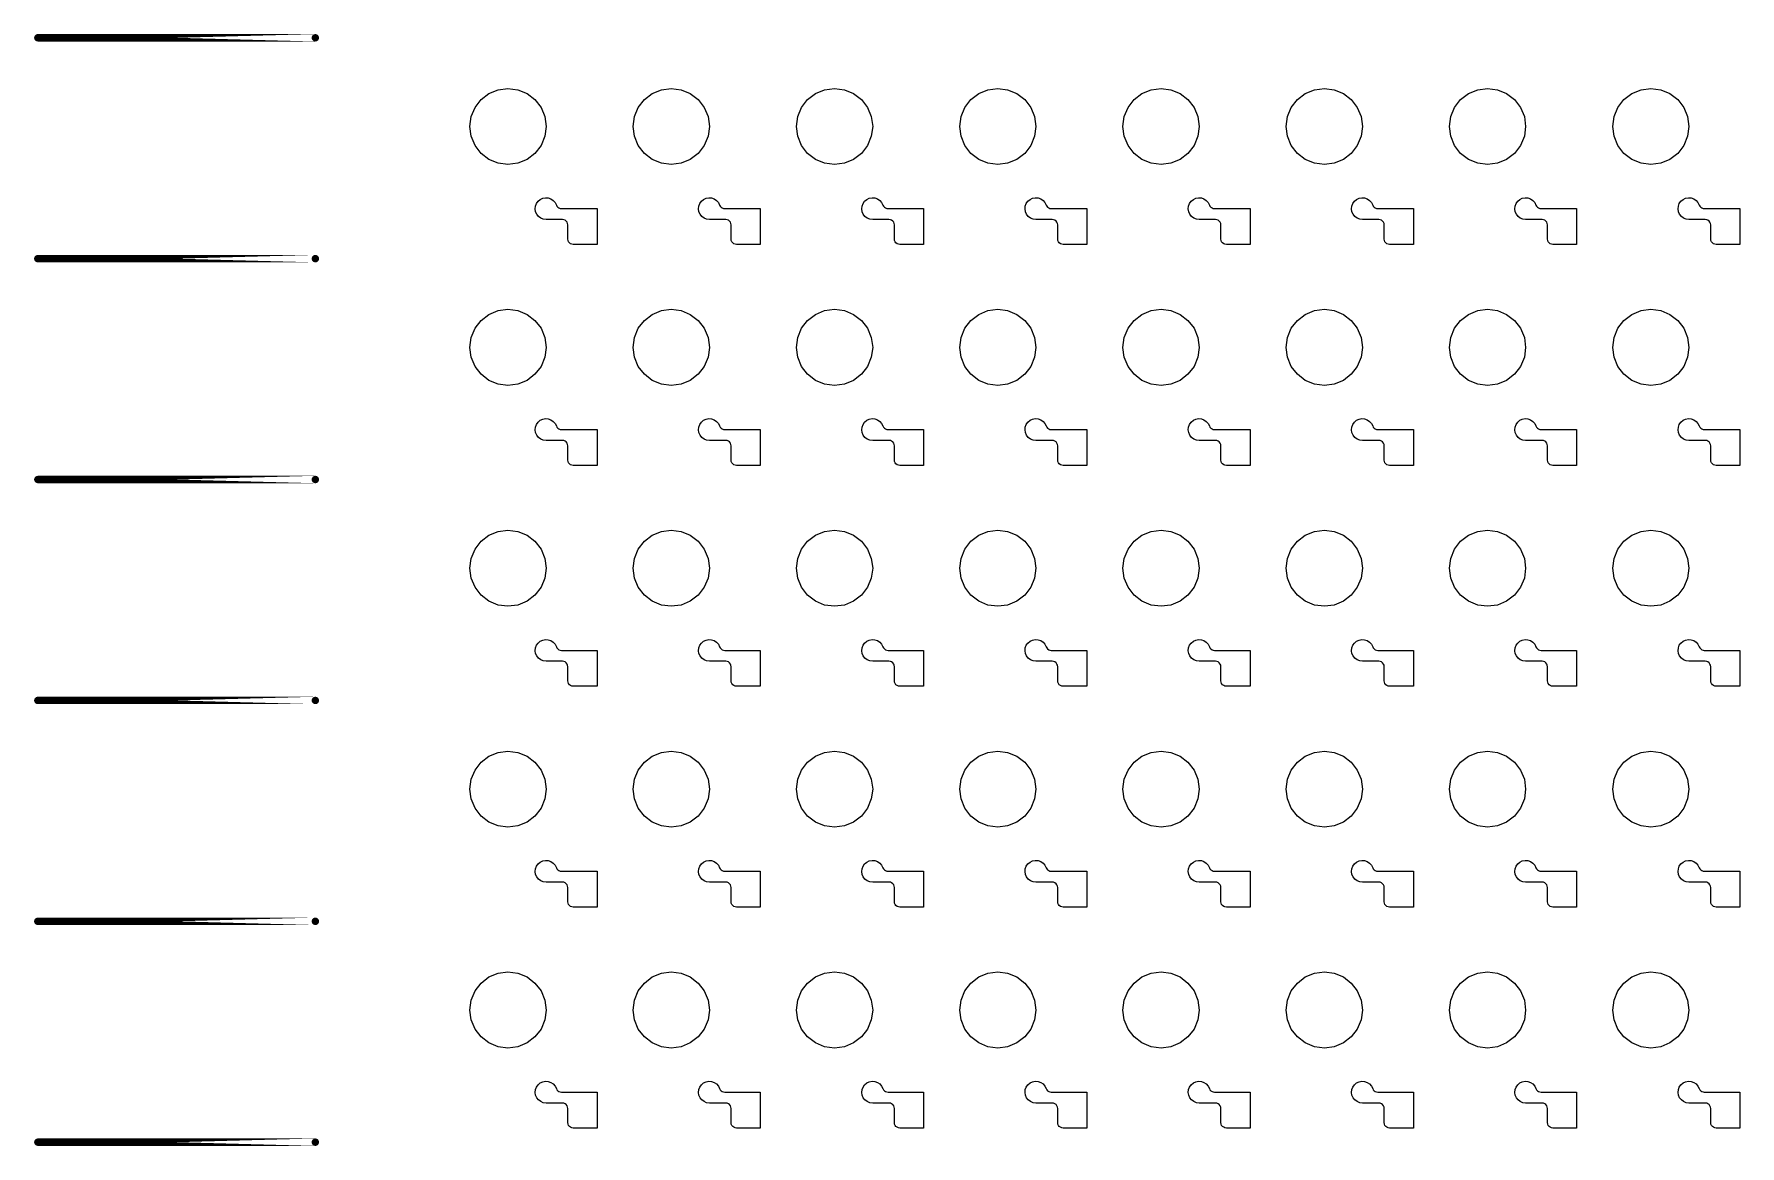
# Model space of a CAD drawing. Extents: x 11 to 212, y 11 to 212.
# Drawn here: x 46.96 to 65.4, y 99.22 to 111.24 of the extents above; entities that cross this region are included whole.
import ezdxf

# ---------------------------------------------------------------- set-up
doc = ezdxf.new("R2010")
doc.units = 0
doc.layers.get('0').update_dxf_attribs({"linetype": 'continuous'})
doc.layers.add('C3', color=7, linetype='continuous')

# ---------------------------------------------------------------- blocks, each defined once
blk = doc.blocks.new('cutlineendpoint')
at = {"const_width": 0.04}
blk.add_lwpolyline([(-0.02, 0, 1), (0.02, 0, 1)], format="xyb", close=True, dxfattribs=at)

msp = doc.modelspace()

# ---------------------------------------------------------------- linework, layer by layer
at = {"layer": 'C3', "const_width": 0.08}
for points in [[(50, 111.2), (47, 111.2)], [(50, 108.812), (47, 108.812)], [(50, 106.424), (47, 106.424)], [(50, 104.035), (47, 104.035)], [(50, 101.647), (47, 101.647)], [(50, 99.259), (47, 99.259)]]:
    msp.add_lwpolyline(points, close=True, dxfattribs=at)
at = {"layer": 'C3'}
for points in [[(52.494, 110.241), (52.48, 110.135), (52.439, 110.035), (52.374, 109.95), (52.288, 109.885), (52.189, 109.843), (52.082, 109.829), (51.976, 109.843), (51.876, 109.885), (51.791, 109.95), (51.726, 110.035), (51.685, 110.135), (51.671, 110.241), (51.685, 110.348), (51.726, 110.447), (51.791, 110.532), (51.876, 110.598), (51.976, 110.639), (52.082, 110.653), (52.189, 110.639), (52.288, 110.598), (52.374, 110.532), (52.439, 110.447), (52.48, 110.348)], [(54.259, 110.241), (54.245, 110.135), (54.204, 110.035), (54.138, 109.95), (54.053, 109.885), (53.954, 109.843), (53.847, 109.829), (53.74, 109.843), (53.641, 109.885), (53.556, 109.95), (53.49, 110.035), (53.449, 110.135), (53.435, 110.241), (53.449, 110.348), (53.49, 110.447), (53.556, 110.532), (53.641, 110.598), (53.74, 110.639), (53.847, 110.653), (53.954, 110.639), (54.053, 110.598), (54.138, 110.532), (54.204, 110.447), (54.245, 110.348)], [(56.024, 110.241), (56.009, 110.135), (55.968, 110.035), (55.903, 109.95), (55.818, 109.885), (55.718, 109.843), (55.612, 109.829), (55.505, 109.843), (55.406, 109.885), (55.321, 109.95), (55.255, 110.035), (55.214, 110.135), (55.2, 110.241), (55.214, 110.348), (55.255, 110.447), (55.321, 110.532), (55.406, 110.598), (55.505, 110.639), (55.612, 110.653), (55.718, 110.639), (55.818, 110.598), (55.903, 110.532), (55.968, 110.447), (56.009, 110.348)], [(57.788, 110.241), (57.774, 110.135), (57.733, 110.035), (57.668, 109.95), (57.582, 109.885), (57.483, 109.843), (57.376, 109.829), (57.27, 109.843), (57.171, 109.885), (57.085, 109.95), (57.02, 110.035), (56.979, 110.135), (56.965, 110.241), (56.979, 110.348), (57.02, 110.447), (57.085, 110.532), (57.171, 110.598), (57.27, 110.639), (57.376, 110.653), (57.483, 110.639), (57.582, 110.598), (57.668, 110.532), (57.733, 110.447), (57.774, 110.348)], [(59.553, 110.241), (59.539, 110.135), (59.498, 110.035), (59.432, 109.95), (59.347, 109.885), (59.248, 109.843), (59.141, 109.829), (59.035, 109.843), (58.935, 109.885), (58.85, 109.95), (58.785, 110.035), (58.743, 110.135), (58.729, 110.241), (58.743, 110.348), (58.785, 110.447), (58.85, 110.532), (58.935, 110.598), (59.035, 110.639), (59.141, 110.653), (59.248, 110.639), (59.347, 110.598), (59.432, 110.532), (59.498, 110.447), (59.539, 110.348)], [(61.318, 110.241), (61.304, 110.135), (61.262, 110.035), (61.197, 109.95), (61.112, 109.885), (61.012, 109.843), (60.906, 109.829), (60.799, 109.843), (60.7, 109.885), (60.615, 109.95), (60.549, 110.035), (60.508, 110.135), (60.494, 110.241), (60.508, 110.348), (60.549, 110.447), (60.615, 110.532), (60.7, 110.598), (60.799, 110.639), (60.906, 110.653), (61.012, 110.639), (61.112, 110.598), (61.197, 110.532), (61.262, 110.447), (61.304, 110.348)], [(63.082, 110.241), (63.068, 110.135), (63.027, 110.035), (62.962, 109.95), (62.876, 109.885), (62.777, 109.843), (62.671, 109.829), (62.564, 109.843), (62.465, 109.885), (62.379, 109.95), (62.314, 110.035), (62.273, 110.135), (62.259, 110.241), (62.273, 110.348), (62.314, 110.447), (62.379, 110.532), (62.465, 110.598), (62.564, 110.639), (62.671, 110.653), (62.777, 110.639), (62.876, 110.598), (62.962, 110.532), (63.027, 110.447), (63.068, 110.348)], [(64.847, 110.241), (64.833, 110.135), (64.792, 110.035), (64.726, 109.95), (64.641, 109.885), (64.542, 109.843), (64.435, 109.829), (64.329, 109.843), (64.229, 109.885), (64.144, 109.95), (64.079, 110.035), (64.038, 110.135), (64.024, 110.241), (64.038, 110.348), (64.079, 110.447), (64.144, 110.532), (64.229, 110.598), (64.329, 110.639), (64.435, 110.653), (64.542, 110.639), (64.641, 110.598), (64.726, 110.532), (64.792, 110.447), (64.833, 110.348)], [(52.788, 108.965), (52.773, 108.967), (52.759, 108.973), (52.747, 108.982), (52.737, 108.994), (52.731, 109.008), (52.729, 109.024), (52.729, 109.176), (52.727, 109.192), (52.722, 109.206), (52.712, 109.218), (52.7, 109.227), (52.686, 109.233), (52.671, 109.235), (52.494, 109.235), (52.464, 109.239), (52.436, 109.251), (52.412, 109.269), (52.393, 109.292), (52.381, 109.32), (52.377, 109.35), (52.38, 109.38), (52.39, 109.408), (52.408, 109.433), (52.431, 109.452), (52.458, 109.465), (52.488, 109.47), (52.518, 109.468), (52.546, 109.458), (52.571, 109.442), (52.591, 109.419), (52.605, 109.392), (52.611, 109.379), (52.621, 109.368), (52.633, 109.36), (52.646, 109.355), (52.66, 109.353), (53.045, 109.353), (53.045, 108.965)], [(54.553, 108.965), (54.538, 108.967), (54.524, 108.973), (54.511, 108.982), (54.502, 108.994), (54.496, 109.008), (54.494, 109.024), (54.494, 109.176), (54.492, 109.192), (54.486, 109.206), (54.477, 109.218), (54.465, 109.227), (54.451, 109.233), (54.435, 109.235), (54.259, 109.235), (54.229, 109.239), (54.201, 109.251), (54.177, 109.269), (54.158, 109.292), (54.146, 109.32), (54.141, 109.35), (54.144, 109.38), (54.155, 109.408), (54.172, 109.433), (54.195, 109.452), (54.223, 109.465), (54.252, 109.47), (54.282, 109.468), (54.311, 109.458), (54.336, 109.442), (54.356, 109.419), (54.37, 109.392), (54.376, 109.379), (54.386, 109.368), (54.397, 109.36), (54.411, 109.355), (54.425, 109.353), (54.809, 109.353), (54.809, 108.965)], [(56.318, 108.965), (56.302, 108.967), (56.288, 108.973), (56.276, 108.982), (56.267, 108.994), (56.261, 109.008), (56.259, 109.024), (56.259, 109.176), (56.257, 109.192), (56.251, 109.206), (56.242, 109.218), (56.229, 109.227), (56.215, 109.233), (56.2, 109.235), (56.024, 109.235), (55.994, 109.239), (55.966, 109.251), (55.941, 109.269), (55.923, 109.292), (55.911, 109.32), (55.906, 109.35), (55.909, 109.38), (55.92, 109.408), (55.937, 109.433), (55.96, 109.452), (55.987, 109.465), (56.017, 109.47), (56.047, 109.468), (56.076, 109.458), (56.101, 109.442), (56.121, 109.419), (56.134, 109.392), (56.141, 109.379), (56.15, 109.368), (56.162, 109.36), (56.176, 109.355), (56.19, 109.353), (56.574, 109.353), (56.574, 108.965)], [(58.082, 108.965), (58.067, 108.967), (58.053, 108.973), (58.041, 108.982), (58.031, 108.994), (58.026, 109.008), (58.024, 109.024), (58.024, 109.176), (58.022, 109.192), (58.016, 109.206), (58.006, 109.218), (57.994, 109.227), (57.98, 109.233), (57.965, 109.235), (57.788, 109.235), (57.758, 109.239), (57.73, 109.251), (57.706, 109.269), (57.687, 109.292), (57.675, 109.32), (57.671, 109.35), (57.674, 109.38), (57.684, 109.408), (57.702, 109.433), (57.725, 109.452), (57.752, 109.465), (57.782, 109.47), (57.812, 109.468), (57.84, 109.458), (57.866, 109.442), (57.886, 109.419), (57.899, 109.392), (57.906, 109.379), (57.915, 109.368), (57.927, 109.36), (57.94, 109.355), (57.955, 109.353), (58.339, 109.353), (58.339, 108.965)], [(59.847, 108.965), (59.832, 108.967), (59.818, 108.973), (59.805, 108.982), (59.796, 108.994), (59.79, 109.008), (59.788, 109.024), (59.788, 109.176), (59.786, 109.192), (59.78, 109.206), (59.771, 109.218), (59.759, 109.227), (59.745, 109.233), (59.729, 109.235), (59.553, 109.235), (59.523, 109.239), (59.495, 109.251), (59.471, 109.269), (59.452, 109.292), (59.44, 109.32), (59.435, 109.35), (59.438, 109.38), (59.449, 109.408), (59.466, 109.433), (59.49, 109.452), (59.517, 109.465), (59.546, 109.47), (59.577, 109.468), (59.605, 109.458), (59.63, 109.442), (59.65, 109.419), (59.664, 109.392), (59.67, 109.379), (59.68, 109.368), (59.692, 109.36), (59.705, 109.355), (59.719, 109.353), (60.104, 109.353), (60.104, 108.965)], [(61.612, 108.965), (61.597, 108.967), (61.582, 108.973), (61.57, 108.982), (61.561, 108.994), (61.555, 109.008), (61.553, 109.024), (61.553, 109.176), (61.551, 109.192), (61.545, 109.206), (61.536, 109.218), (61.524, 109.227), (61.509, 109.233), (61.494, 109.235), (61.318, 109.235), (61.288, 109.239), (61.26, 109.251), (61.236, 109.269), (61.217, 109.292), (61.205, 109.32), (61.2, 109.35), (61.203, 109.38), (61.214, 109.408), (61.231, 109.433), (61.254, 109.452), (61.282, 109.465), (61.311, 109.47), (61.341, 109.468), (61.37, 109.458), (61.395, 109.442), (61.415, 109.419), (61.429, 109.392), (61.435, 109.379), (61.444, 109.368), (61.456, 109.36), (61.47, 109.355), (61.484, 109.353), (61.868, 109.353), (61.868, 108.965)], [(63.376, 108.965), (63.361, 108.967), (63.347, 108.973), (63.335, 108.982), (63.326, 108.994), (63.32, 109.008), (63.318, 109.024), (63.318, 109.176), (63.316, 109.192), (63.31, 109.206), (63.3, 109.218), (63.288, 109.227), (63.274, 109.233), (63.259, 109.235), (63.082, 109.235), (63.052, 109.239), (63.024, 109.251), (63, 109.269), (62.982, 109.292), (62.969, 109.32), (62.965, 109.35), (62.968, 109.38), (62.978, 109.408), (62.996, 109.433), (63.019, 109.452), (63.046, 109.465), (63.076, 109.47), (63.106, 109.468), (63.135, 109.458), (63.16, 109.442), (63.18, 109.419), (63.193, 109.392), (63.2, 109.379), (63.209, 109.368), (63.221, 109.36), (63.234, 109.355), (63.249, 109.353), (63.633, 109.353), (63.633, 108.965)], [(65.141, 108.965), (65.126, 108.967), (65.112, 108.973), (65.1, 108.982), (65.09, 108.994), (65.084, 109.008), (65.082, 109.024), (65.082, 109.176), (65.08, 109.192), (65.074, 109.206), (65.065, 109.218), (65.053, 109.227), (65.039, 109.233), (65.024, 109.235), (64.847, 109.235), (64.817, 109.239), (64.789, 109.251), (64.765, 109.269), (64.746, 109.292), (64.734, 109.32), (64.729, 109.35), (64.733, 109.38), (64.743, 109.408), (64.761, 109.433), (64.784, 109.452), (64.811, 109.465), (64.841, 109.47), (64.871, 109.468), (64.899, 109.458), (64.924, 109.442), (64.944, 109.419), (64.958, 109.392), (64.964, 109.379), (64.974, 109.368), (64.986, 109.36), (64.999, 109.355), (65.013, 109.353), (65.398, 109.353), (65.398, 108.965)], [(52.494, 107.853), (52.48, 107.746), (52.439, 107.647), (52.374, 107.562), (52.288, 107.496), (52.189, 107.455), (52.082, 107.441), (51.976, 107.455), (51.876, 107.496), (51.791, 107.562), (51.726, 107.647), (51.685, 107.746), (51.671, 107.853), (51.685, 107.96), (51.726, 108.059), (51.791, 108.144), (51.876, 108.21), (51.976, 108.251), (52.082, 108.265), (52.189, 108.251), (52.288, 108.21), (52.374, 108.144), (52.439, 108.059), (52.48, 107.96)], [(54.259, 107.853), (54.245, 107.746), (54.204, 107.647), (54.138, 107.562), (54.053, 107.496), (53.954, 107.455), (53.847, 107.441), (53.74, 107.455), (53.641, 107.496), (53.556, 107.562), (53.49, 107.647), (53.449, 107.746), (53.435, 107.853), (53.449, 107.96), (53.49, 108.059), (53.556, 108.144), (53.641, 108.21), (53.74, 108.251), (53.847, 108.265), (53.954, 108.251), (54.053, 108.21), (54.138, 108.144), (54.204, 108.059), (54.245, 107.96)], [(56.024, 107.853), (56.009, 107.746), (55.968, 107.647), (55.903, 107.562), (55.818, 107.496), (55.718, 107.455), (55.612, 107.441), (55.505, 107.455), (55.406, 107.496), (55.321, 107.562), (55.255, 107.647), (55.214, 107.746), (55.2, 107.853), (55.214, 107.96), (55.255, 108.059), (55.321, 108.144), (55.406, 108.21), (55.505, 108.251), (55.612, 108.265), (55.718, 108.251), (55.818, 108.21), (55.903, 108.144), (55.968, 108.059), (56.009, 107.96)], [(57.788, 107.853), (57.774, 107.746), (57.733, 107.647), (57.668, 107.562), (57.582, 107.496), (57.483, 107.455), (57.376, 107.441), (57.27, 107.455), (57.171, 107.496), (57.085, 107.562), (57.02, 107.647), (56.979, 107.746), (56.965, 107.853), (56.979, 107.96), (57.02, 108.059), (57.085, 108.144), (57.171, 108.21), (57.27, 108.251), (57.376, 108.265), (57.483, 108.251), (57.582, 108.21), (57.668, 108.144), (57.733, 108.059), (57.774, 107.96)], [(59.553, 107.853), (59.539, 107.746), (59.498, 107.647), (59.432, 107.562), (59.347, 107.496), (59.248, 107.455), (59.141, 107.441), (59.035, 107.455), (58.935, 107.496), (58.85, 107.562), (58.785, 107.647), (58.743, 107.746), (58.729, 107.853), (58.743, 107.96), (58.785, 108.059), (58.85, 108.144), (58.935, 108.21), (59.035, 108.251), (59.141, 108.265), (59.248, 108.251), (59.347, 108.21), (59.432, 108.144), (59.498, 108.059), (59.539, 107.96)], [(61.318, 107.853), (61.304, 107.746), (61.262, 107.647), (61.197, 107.562), (61.112, 107.496), (61.012, 107.455), (60.906, 107.441), (60.799, 107.455), (60.7, 107.496), (60.615, 107.562), (60.549, 107.647), (60.508, 107.746), (60.494, 107.853), (60.508, 107.96), (60.549, 108.059), (60.615, 108.144), (60.7, 108.21), (60.799, 108.251), (60.906, 108.265), (61.012, 108.251), (61.112, 108.21), (61.197, 108.144), (61.262, 108.059), (61.304, 107.96)], [(63.082, 107.853), (63.068, 107.746), (63.027, 107.647), (62.962, 107.562), (62.876, 107.496), (62.777, 107.455), (62.671, 107.441), (62.564, 107.455), (62.465, 107.496), (62.379, 107.562), (62.314, 107.647), (62.273, 107.746), (62.259, 107.853), (62.273, 107.96), (62.314, 108.059), (62.379, 108.144), (62.465, 108.21), (62.564, 108.251), (62.671, 108.265), (62.777, 108.251), (62.876, 108.21), (62.962, 108.144), (63.027, 108.059), (63.068, 107.96)], [(64.847, 107.853), (64.833, 107.746), (64.792, 107.647), (64.726, 107.562), (64.641, 107.496), (64.542, 107.455), (64.435, 107.441), (64.329, 107.455), (64.229, 107.496), (64.144, 107.562), (64.079, 107.647), (64.038, 107.746), (64.024, 107.853), (64.038, 107.96), (64.079, 108.059), (64.144, 108.144), (64.229, 108.21), (64.329, 108.251), (64.435, 108.265), (64.542, 108.251), (64.641, 108.21), (64.726, 108.144), (64.792, 108.059), (64.833, 107.96)], [(52.788, 106.576), (52.773, 106.578), (52.759, 106.584), (52.747, 106.594), (52.737, 106.606), (52.731, 106.62), (52.729, 106.635), (52.729, 106.788), (52.727, 106.803), (52.722, 106.818), (52.712, 106.83), (52.7, 106.839), (52.686, 106.845), (52.671, 106.847), (52.494, 106.847), (52.464, 106.851), (52.436, 106.862), (52.412, 106.88), (52.393, 106.904), (52.381, 106.932), (52.377, 106.961), (52.38, 106.991), (52.39, 107.02), (52.408, 107.044), (52.431, 107.064), (52.458, 107.077), (52.488, 107.082), (52.518, 107.08), (52.546, 107.07), (52.571, 107.053), (52.591, 107.031), (52.605, 107.004), (52.611, 106.991), (52.621, 106.98), (52.633, 106.972), (52.646, 106.966), (52.66, 106.965), (53.045, 106.965), (53.045, 106.576)], [(54.553, 106.576), (54.538, 106.578), (54.524, 106.584), (54.511, 106.594), (54.502, 106.606), (54.496, 106.62), (54.494, 106.635), (54.494, 106.788), (54.492, 106.803), (54.486, 106.818), (54.477, 106.83), (54.465, 106.839), (54.451, 106.845), (54.435, 106.847), (54.259, 106.847), (54.229, 106.851), (54.201, 106.862), (54.177, 106.88), (54.158, 106.904), (54.146, 106.932), (54.141, 106.961), (54.144, 106.991), (54.155, 107.02), (54.172, 107.044), (54.195, 107.064), (54.223, 107.077), (54.252, 107.082), (54.282, 107.08), (54.311, 107.07), (54.336, 107.053), (54.356, 107.031), (54.37, 107.004), (54.376, 106.991), (54.386, 106.98), (54.397, 106.972), (54.411, 106.966), (54.425, 106.965), (54.809, 106.965), (54.809, 106.576)], [(56.318, 106.576), (56.302, 106.578), (56.288, 106.584), (56.276, 106.594), (56.267, 106.606), (56.261, 106.62), (56.259, 106.635), (56.259, 106.788), (56.257, 106.803), (56.251, 106.818), (56.242, 106.83), (56.229, 106.839), (56.215, 106.845), (56.2, 106.847), (56.024, 106.847), (55.994, 106.851), (55.966, 106.862), (55.941, 106.88), (55.923, 106.904), (55.911, 106.932), (55.906, 106.961), (55.909, 106.991), (55.92, 107.02), (55.937, 107.044), (55.96, 107.064), (55.987, 107.077), (56.017, 107.082), (56.047, 107.08), (56.076, 107.07), (56.101, 107.053), (56.121, 107.031), (56.134, 107.004), (56.141, 106.991), (56.15, 106.98), (56.162, 106.972), (56.176, 106.966), (56.19, 106.965), (56.574, 106.965), (56.574, 106.576)], [(58.082, 106.576), (58.067, 106.578), (58.053, 106.584), (58.041, 106.594), (58.031, 106.606), (58.026, 106.62), (58.024, 106.635), (58.024, 106.788), (58.022, 106.803), (58.016, 106.818), (58.006, 106.83), (57.994, 106.839), (57.98, 106.845), (57.965, 106.847), (57.788, 106.847), (57.758, 106.851), (57.73, 106.862), (57.706, 106.88), (57.687, 106.904), (57.675, 106.932), (57.671, 106.961), (57.674, 106.991), (57.684, 107.02), (57.702, 107.044), (57.725, 107.064), (57.752, 107.077), (57.782, 107.082), (57.812, 107.08), (57.84, 107.07), (57.866, 107.053), (57.886, 107.031), (57.899, 107.004), (57.906, 106.991), (57.915, 106.98), (57.927, 106.972), (57.94, 106.966), (57.955, 106.965), (58.339, 106.965), (58.339, 106.576)], [(59.847, 106.576), (59.832, 106.578), (59.818, 106.584), (59.805, 106.594), (59.796, 106.606), (59.79, 106.62), (59.788, 106.635), (59.788, 106.788), (59.786, 106.803), (59.78, 106.818), (59.771, 106.83), (59.759, 106.839), (59.745, 106.845), (59.729, 106.847), (59.553, 106.847), (59.523, 106.851), (59.495, 106.862), (59.471, 106.88), (59.452, 106.904), (59.44, 106.932), (59.435, 106.961), (59.438, 106.991), (59.449, 107.02), (59.466, 107.044), (59.49, 107.064), (59.517, 107.077), (59.546, 107.082), (59.577, 107.08), (59.605, 107.07), (59.63, 107.053), (59.65, 107.031), (59.664, 107.004), (59.67, 106.991), (59.68, 106.98), (59.692, 106.972), (59.705, 106.966), (59.719, 106.965), (60.104, 106.965), (60.104, 106.576)], [(61.612, 106.576), (61.597, 106.578), (61.582, 106.584), (61.57, 106.594), (61.561, 106.606), (61.555, 106.62), (61.553, 106.635), (61.553, 106.788), (61.551, 106.803), (61.545, 106.818), (61.536, 106.83), (61.524, 106.839), (61.509, 106.845), (61.494, 106.847), (61.318, 106.847), (61.288, 106.851), (61.26, 106.862), (61.236, 106.88), (61.217, 106.904), (61.205, 106.932), (61.2, 106.961), (61.203, 106.991), (61.214, 107.02), (61.231, 107.044), (61.254, 107.064), (61.282, 107.077), (61.311, 107.082), (61.341, 107.08), (61.37, 107.07), (61.395, 107.053), (61.415, 107.031), (61.429, 107.004), (61.435, 106.991), (61.444, 106.98), (61.456, 106.972), (61.47, 106.966), (61.484, 106.965), (61.868, 106.965), (61.868, 106.576)], [(63.376, 106.576), (63.361, 106.578), (63.347, 106.584), (63.335, 106.594), (63.326, 106.606), (63.32, 106.62), (63.318, 106.635), (63.318, 106.788), (63.316, 106.803), (63.31, 106.818), (63.3, 106.83), (63.288, 106.839), (63.274, 106.845), (63.259, 106.847), (63.082, 106.847), (63.052, 106.851), (63.024, 106.862), (63, 106.88), (62.982, 106.904), (62.969, 106.932), (62.965, 106.961), (62.968, 106.991), (62.978, 107.02), (62.996, 107.044), (63.019, 107.064), (63.046, 107.077), (63.076, 107.082), (63.106, 107.08), (63.135, 107.07), (63.16, 107.053), (63.18, 107.031), (63.193, 107.004), (63.2, 106.991), (63.209, 106.98), (63.221, 106.972), (63.234, 106.966), (63.249, 106.965), (63.633, 106.965), (63.633, 106.576)], [(65.141, 106.576), (65.126, 106.578), (65.112, 106.584), (65.1, 106.594), (65.09, 106.606), (65.084, 106.62), (65.082, 106.635), (65.082, 106.788), (65.08, 106.803), (65.074, 106.818), (65.065, 106.83), (65.053, 106.839), (65.039, 106.845), (65.024, 106.847), (64.847, 106.847), (64.817, 106.851), (64.789, 106.862), (64.765, 106.88), (64.746, 106.904), (64.734, 106.932), (64.729, 106.961), (64.733, 106.991), (64.743, 107.02), (64.761, 107.044), (64.784, 107.064), (64.811, 107.077), (64.841, 107.082), (64.871, 107.08), (64.899, 107.07), (64.924, 107.053), (64.944, 107.031), (64.958, 107.004), (64.964, 106.991), (64.974, 106.98), (64.986, 106.972), (64.999, 106.966), (65.013, 106.965), (65.398, 106.965), (65.398, 106.576)], [(52.494, 105.465), (52.48, 105.358), (52.439, 105.259), (52.374, 105.174), (52.288, 105.108), (52.189, 105.067), (52.082, 105.053), (51.976, 105.067), (51.876, 105.108), (51.791, 105.174), (51.726, 105.259), (51.685, 105.358), (51.671, 105.465), (51.685, 105.571), (51.726, 105.671), (51.791, 105.756), (51.876, 105.821), (51.976, 105.862), (52.082, 105.876), (52.189, 105.862), (52.288, 105.821), (52.374, 105.756), (52.439, 105.671), (52.48, 105.571)], [(54.259, 105.465), (54.245, 105.358), (54.204, 105.259), (54.138, 105.174), (54.053, 105.108), (53.954, 105.067), (53.847, 105.053), (53.74, 105.067), (53.641, 105.108), (53.556, 105.174), (53.49, 105.259), (53.449, 105.358), (53.435, 105.465), (53.449, 105.571), (53.49, 105.671), (53.556, 105.756), (53.641, 105.821), (53.74, 105.862), (53.847, 105.876), (53.954, 105.862), (54.053, 105.821), (54.138, 105.756), (54.204, 105.671), (54.245, 105.571)], [(56.024, 105.465), (56.009, 105.358), (55.968, 105.259), (55.903, 105.174), (55.818, 105.108), (55.718, 105.067), (55.612, 105.053), (55.505, 105.067), (55.406, 105.108), (55.321, 105.174), (55.255, 105.259), (55.214, 105.358), (55.2, 105.465), (55.214, 105.571), (55.255, 105.671), (55.321, 105.756), (55.406, 105.821), (55.505, 105.862), (55.612, 105.876), (55.718, 105.862), (55.818, 105.821), (55.903, 105.756), (55.968, 105.671), (56.009, 105.571)], [(57.788, 105.465), (57.774, 105.358), (57.733, 105.259), (57.668, 105.174), (57.582, 105.108), (57.483, 105.067), (57.376, 105.053), (57.27, 105.067), (57.171, 105.108), (57.085, 105.174), (57.02, 105.259), (56.979, 105.358), (56.965, 105.465), (56.979, 105.571), (57.02, 105.671), (57.085, 105.756), (57.171, 105.821), (57.27, 105.862), (57.376, 105.876), (57.483, 105.862), (57.582, 105.821), (57.668, 105.756), (57.733, 105.671), (57.774, 105.571)], [(59.553, 105.465), (59.539, 105.358), (59.498, 105.259), (59.432, 105.174), (59.347, 105.108), (59.248, 105.067), (59.141, 105.053), (59.035, 105.067), (58.935, 105.108), (58.85, 105.174), (58.785, 105.259), (58.743, 105.358), (58.729, 105.465), (58.743, 105.571), (58.785, 105.671), (58.85, 105.756), (58.935, 105.821), (59.035, 105.862), (59.141, 105.876), (59.248, 105.862), (59.347, 105.821), (59.432, 105.756), (59.498, 105.671), (59.539, 105.571)], [(61.318, 105.465), (61.304, 105.358), (61.262, 105.259), (61.197, 105.174), (61.112, 105.108), (61.012, 105.067), (60.906, 105.053), (60.799, 105.067), (60.7, 105.108), (60.615, 105.174), (60.549, 105.259), (60.508, 105.358), (60.494, 105.465), (60.508, 105.571), (60.549, 105.671), (60.615, 105.756), (60.7, 105.821), (60.799, 105.862), (60.906, 105.876), (61.012, 105.862), (61.112, 105.821), (61.197, 105.756), (61.262, 105.671), (61.304, 105.571)], [(63.082, 105.465), (63.068, 105.358), (63.027, 105.259), (62.962, 105.174), (62.876, 105.108), (62.777, 105.067), (62.671, 105.053), (62.564, 105.067), (62.465, 105.108), (62.379, 105.174), (62.314, 105.259), (62.273, 105.358), (62.259, 105.465), (62.273, 105.571), (62.314, 105.671), (62.379, 105.756), (62.465, 105.821), (62.564, 105.862), (62.671, 105.876), (62.777, 105.862), (62.876, 105.821), (62.962, 105.756), (63.027, 105.671), (63.068, 105.571)], [(64.847, 105.465), (64.833, 105.358), (64.792, 105.259), (64.726, 105.174), (64.641, 105.108), (64.542, 105.067), (64.435, 105.053), (64.329, 105.067), (64.229, 105.108), (64.144, 105.174), (64.079, 105.259), (64.038, 105.358), (64.024, 105.465), (64.038, 105.571), (64.079, 105.671), (64.144, 105.756), (64.229, 105.821), (64.329, 105.862), (64.435, 105.876), (64.542, 105.862), (64.641, 105.821), (64.726, 105.756), (64.792, 105.671), (64.833, 105.571)], [(52.788, 104.188), (52.773, 104.19), (52.759, 104.196), (52.747, 104.205), (52.737, 104.218), (52.731, 104.232), (52.729, 104.247), (52.729, 104.4), (52.727, 104.415), (52.722, 104.429), (52.712, 104.442), (52.7, 104.451), (52.686, 104.457), (52.671, 104.459), (52.494, 104.459), (52.464, 104.463), (52.436, 104.474), (52.412, 104.492), (52.393, 104.516), (52.381, 104.543), (52.377, 104.573), (52.38, 104.603), (52.39, 104.632), (52.408, 104.656), (52.431, 104.676), (52.458, 104.688), (52.488, 104.694), (52.518, 104.692), (52.546, 104.682), (52.571, 104.665), (52.591, 104.643), (52.605, 104.616), (52.611, 104.603), (52.621, 104.592), (52.633, 104.583), (52.646, 104.578), (52.66, 104.576), (53.045, 104.576), (53.045, 104.188)], [(54.553, 104.188), (54.538, 104.19), (54.524, 104.196), (54.511, 104.205), (54.502, 104.218), (54.496, 104.232), (54.494, 104.247), (54.494, 104.4), (54.492, 104.415), (54.486, 104.429), (54.477, 104.442), (54.465, 104.451), (54.451, 104.457), (54.435, 104.459), (54.259, 104.459), (54.229, 104.463), (54.201, 104.474), (54.177, 104.492), (54.158, 104.516), (54.146, 104.543), (54.141, 104.573), (54.144, 104.603), (54.155, 104.632), (54.172, 104.656), (54.195, 104.676), (54.223, 104.688), (54.252, 104.694), (54.282, 104.692), (54.311, 104.682), (54.336, 104.665), (54.356, 104.643), (54.37, 104.616), (54.376, 104.603), (54.386, 104.592), (54.397, 104.583), (54.411, 104.578), (54.425, 104.576), (54.809, 104.576), (54.809, 104.188)], [(56.318, 104.188), (56.302, 104.19), (56.288, 104.196), (56.276, 104.205), (56.267, 104.218), (56.261, 104.232), (56.259, 104.247), (56.259, 104.4), (56.257, 104.415), (56.251, 104.429), (56.242, 104.442), (56.229, 104.451), (56.215, 104.457), (56.2, 104.459), (56.024, 104.459), (55.994, 104.463), (55.966, 104.474), (55.941, 104.492), (55.923, 104.516), (55.911, 104.543), (55.906, 104.573), (55.909, 104.603), (55.92, 104.632), (55.937, 104.656), (55.96, 104.676), (55.987, 104.688), (56.017, 104.694), (56.047, 104.692), (56.076, 104.682), (56.101, 104.665), (56.121, 104.643), (56.134, 104.616), (56.141, 104.603), (56.15, 104.592), (56.162, 104.583), (56.176, 104.578), (56.19, 104.576), (56.574, 104.576), (56.574, 104.188)], [(58.082, 104.188), (58.067, 104.19), (58.053, 104.196), (58.041, 104.205), (58.031, 104.218), (58.026, 104.232), (58.024, 104.247), (58.024, 104.4), (58.022, 104.415), (58.016, 104.429), (58.006, 104.442), (57.994, 104.451), (57.98, 104.457), (57.965, 104.459), (57.788, 104.459), (57.758, 104.463), (57.73, 104.474), (57.706, 104.492), (57.687, 104.516), (57.675, 104.543), (57.671, 104.573), (57.674, 104.603), (57.684, 104.632), (57.702, 104.656), (57.725, 104.676), (57.752, 104.688), (57.782, 104.694), (57.812, 104.692), (57.84, 104.682), (57.866, 104.665), (57.886, 104.643), (57.899, 104.616), (57.906, 104.603), (57.915, 104.592), (57.927, 104.583), (57.94, 104.578), (57.955, 104.576), (58.339, 104.576), (58.339, 104.188)], [(59.847, 104.188), (59.832, 104.19), (59.818, 104.196), (59.805, 104.205), (59.796, 104.218), (59.79, 104.232), (59.788, 104.247), (59.788, 104.4), (59.786, 104.415), (59.78, 104.429), (59.771, 104.442), (59.759, 104.451), (59.745, 104.457), (59.729, 104.459), (59.553, 104.459), (59.523, 104.463), (59.495, 104.474), (59.471, 104.492), (59.452, 104.516), (59.44, 104.543), (59.435, 104.573), (59.438, 104.603), (59.449, 104.632), (59.466, 104.656), (59.49, 104.676), (59.517, 104.688), (59.546, 104.694), (59.577, 104.692), (59.605, 104.682), (59.63, 104.665), (59.65, 104.643), (59.664, 104.616), (59.67, 104.603), (59.68, 104.592), (59.692, 104.583), (59.705, 104.578), (59.719, 104.576), (60.104, 104.576), (60.104, 104.188)], [(61.612, 104.188), (61.597, 104.19), (61.582, 104.196), (61.57, 104.205), (61.561, 104.218), (61.555, 104.232), (61.553, 104.247), (61.553, 104.4), (61.551, 104.415), (61.545, 104.429), (61.536, 104.442), (61.524, 104.451), (61.509, 104.457), (61.494, 104.459), (61.318, 104.459), (61.288, 104.463), (61.26, 104.474), (61.236, 104.492), (61.217, 104.516), (61.205, 104.543), (61.2, 104.573), (61.203, 104.603), (61.214, 104.632), (61.231, 104.656), (61.254, 104.676), (61.282, 104.688), (61.311, 104.694), (61.341, 104.692), (61.37, 104.682), (61.395, 104.665), (61.415, 104.643), (61.429, 104.616), (61.435, 104.603), (61.444, 104.592), (61.456, 104.583), (61.47, 104.578), (61.484, 104.576), (61.868, 104.576), (61.868, 104.188)], [(63.376, 104.188), (63.361, 104.19), (63.347, 104.196), (63.335, 104.205), (63.326, 104.218), (63.32, 104.232), (63.318, 104.247), (63.318, 104.4), (63.316, 104.415), (63.31, 104.429), (63.3, 104.442), (63.288, 104.451), (63.274, 104.457), (63.259, 104.459), (63.082, 104.459), (63.052, 104.463), (63.024, 104.474), (63, 104.492), (62.982, 104.516), (62.969, 104.543), (62.965, 104.573), (62.968, 104.603), (62.978, 104.632), (62.996, 104.656), (63.019, 104.676), (63.046, 104.688), (63.076, 104.694), (63.106, 104.692), (63.135, 104.682), (63.16, 104.665), (63.18, 104.643), (63.193, 104.616), (63.2, 104.603), (63.209, 104.592), (63.221, 104.583), (63.234, 104.578), (63.249, 104.576), (63.633, 104.576), (63.633, 104.188)], [(65.141, 104.188), (65.126, 104.19), (65.112, 104.196), (65.1, 104.205), (65.09, 104.218), (65.084, 104.232), (65.082, 104.247), (65.082, 104.4), (65.08, 104.415), (65.074, 104.429), (65.065, 104.442), (65.053, 104.451), (65.039, 104.457), (65.024, 104.459), (64.847, 104.459), (64.817, 104.463), (64.789, 104.474), (64.765, 104.492), (64.746, 104.516), (64.734, 104.543), (64.729, 104.573), (64.733, 104.603), (64.743, 104.632), (64.761, 104.656), (64.784, 104.676), (64.811, 104.688), (64.841, 104.694), (64.871, 104.692), (64.899, 104.682), (64.924, 104.665), (64.944, 104.643), (64.958, 104.616), (64.964, 104.603), (64.974, 104.592), (64.986, 104.583), (64.999, 104.578), (65.013, 104.576), (65.398, 104.576), (65.398, 104.188)], [(52.494, 103.076), (52.48, 102.97), (52.439, 102.871), (52.374, 102.785), (52.288, 102.72), (52.189, 102.679), (52.082, 102.665), (51.976, 102.679), (51.876, 102.72), (51.791, 102.785), (51.726, 102.871), (51.685, 102.97), (51.671, 103.076), (51.685, 103.183), (51.726, 103.282), (51.791, 103.368), (51.876, 103.433), (51.976, 103.474), (52.082, 103.488), (52.189, 103.474), (52.288, 103.433), (52.374, 103.368), (52.439, 103.282), (52.48, 103.183)], [(54.259, 103.076), (54.245, 102.97), (54.204, 102.871), (54.138, 102.785), (54.053, 102.72), (53.954, 102.679), (53.847, 102.665), (53.74, 102.679), (53.641, 102.72), (53.556, 102.785), (53.49, 102.871), (53.449, 102.97), (53.435, 103.076), (53.449, 103.183), (53.49, 103.282), (53.556, 103.368), (53.641, 103.433), (53.74, 103.474), (53.847, 103.488), (53.954, 103.474), (54.053, 103.433), (54.138, 103.368), (54.204, 103.282), (54.245, 103.183)], [(56.024, 103.076), (56.009, 102.97), (55.968, 102.871), (55.903, 102.785), (55.818, 102.72), (55.718, 102.679), (55.612, 102.665), (55.505, 102.679), (55.406, 102.72), (55.321, 102.785), (55.255, 102.871), (55.214, 102.97), (55.2, 103.076), (55.214, 103.183), (55.255, 103.282), (55.321, 103.368), (55.406, 103.433), (55.505, 103.474), (55.612, 103.488), (55.718, 103.474), (55.818, 103.433), (55.903, 103.368), (55.968, 103.282), (56.009, 103.183)], [(57.788, 103.076), (57.774, 102.97), (57.733, 102.871), (57.668, 102.785), (57.582, 102.72), (57.483, 102.679), (57.376, 102.665), (57.27, 102.679), (57.171, 102.72), (57.085, 102.785), (57.02, 102.871), (56.979, 102.97), (56.965, 103.076), (56.979, 103.183), (57.02, 103.282), (57.085, 103.368), (57.171, 103.433), (57.27, 103.474), (57.376, 103.488), (57.483, 103.474), (57.582, 103.433), (57.668, 103.368), (57.733, 103.282), (57.774, 103.183)], [(59.553, 103.076), (59.539, 102.97), (59.498, 102.871), (59.432, 102.785), (59.347, 102.72), (59.248, 102.679), (59.141, 102.665), (59.035, 102.679), (58.935, 102.72), (58.85, 102.785), (58.785, 102.871), (58.743, 102.97), (58.729, 103.076), (58.743, 103.183), (58.785, 103.282), (58.85, 103.368), (58.935, 103.433), (59.035, 103.474), (59.141, 103.488), (59.248, 103.474), (59.347, 103.433), (59.432, 103.368), (59.498, 103.282), (59.539, 103.183)], [(61.318, 103.076), (61.304, 102.97), (61.262, 102.871), (61.197, 102.785), (61.112, 102.72), (61.012, 102.679), (60.906, 102.665), (60.799, 102.679), (60.7, 102.72), (60.615, 102.785), (60.549, 102.871), (60.508, 102.97), (60.494, 103.076), (60.508, 103.183), (60.549, 103.282), (60.615, 103.368), (60.7, 103.433), (60.799, 103.474), (60.906, 103.488), (61.012, 103.474), (61.112, 103.433), (61.197, 103.368), (61.262, 103.282), (61.304, 103.183)], [(63.082, 103.076), (63.068, 102.97), (63.027, 102.871), (62.962, 102.785), (62.876, 102.72), (62.777, 102.679), (62.671, 102.665), (62.564, 102.679), (62.465, 102.72), (62.379, 102.785), (62.314, 102.871), (62.273, 102.97), (62.259, 103.076), (62.273, 103.183), (62.314, 103.282), (62.379, 103.368), (62.465, 103.433), (62.564, 103.474), (62.671, 103.488), (62.777, 103.474), (62.876, 103.433), (62.962, 103.368), (63.027, 103.282), (63.068, 103.183)], [(64.847, 103.076), (64.833, 102.97), (64.792, 102.871), (64.726, 102.785), (64.641, 102.72), (64.542, 102.679), (64.435, 102.665), (64.329, 102.679), (64.229, 102.72), (64.144, 102.785), (64.079, 102.871), (64.038, 102.97), (64.024, 103.076), (64.038, 103.183), (64.079, 103.282), (64.144, 103.368), (64.229, 103.433), (64.329, 103.474), (64.435, 103.488), (64.542, 103.474), (64.641, 103.433), (64.726, 103.368), (64.792, 103.282), (64.833, 103.183)], [(52.788, 101.8), (52.773, 101.802), (52.759, 101.808), (52.747, 101.817), (52.737, 101.829), (52.731, 101.844), (52.729, 101.859), (52.729, 102.012), (52.727, 102.027), (52.722, 102.041), (52.712, 102.053), (52.7, 102.063), (52.686, 102.069), (52.671, 102.071), (52.494, 102.071), (52.464, 102.074), (52.436, 102.086), (52.412, 102.104), (52.393, 102.128), (52.381, 102.155), (52.377, 102.185), (52.38, 102.215), (52.39, 102.243), (52.408, 102.268), (52.431, 102.287), (52.458, 102.3), (52.488, 102.306), (52.518, 102.303), (52.546, 102.294), (52.571, 102.277), (52.591, 102.254), (52.605, 102.227), (52.611, 102.215), (52.621, 102.204), (52.633, 102.195), (52.646, 102.19), (52.66, 102.188), (53.045, 102.188), (53.045, 101.8)], [(54.553, 101.8), (54.538, 101.802), (54.524, 101.808), (54.511, 101.817), (54.502, 101.829), (54.496, 101.844), (54.494, 101.859), (54.494, 102.012), (54.492, 102.027), (54.486, 102.041), (54.477, 102.053), (54.465, 102.063), (54.451, 102.069), (54.435, 102.071), (54.259, 102.071), (54.229, 102.074), (54.201, 102.086), (54.177, 102.104), (54.158, 102.128), (54.146, 102.155), (54.141, 102.185), (54.144, 102.215), (54.155, 102.243), (54.172, 102.268), (54.195, 102.287), (54.223, 102.3), (54.252, 102.306), (54.282, 102.303), (54.311, 102.294), (54.336, 102.277), (54.356, 102.254), (54.37, 102.227), (54.376, 102.215), (54.386, 102.204), (54.397, 102.195), (54.411, 102.19), (54.425, 102.188), (54.809, 102.188), (54.809, 101.8)], [(56.318, 101.8), (56.302, 101.802), (56.288, 101.808), (56.276, 101.817), (56.267, 101.829), (56.261, 101.844), (56.259, 101.859), (56.259, 102.012), (56.257, 102.027), (56.251, 102.041), (56.242, 102.053), (56.229, 102.063), (56.215, 102.069), (56.2, 102.071), (56.024, 102.071), (55.994, 102.074), (55.966, 102.086), (55.941, 102.104), (55.923, 102.128), (55.911, 102.155), (55.906, 102.185), (55.909, 102.215), (55.92, 102.243), (55.937, 102.268), (55.96, 102.287), (55.987, 102.3), (56.017, 102.306), (56.047, 102.303), (56.076, 102.294), (56.101, 102.277), (56.121, 102.254), (56.134, 102.227), (56.141, 102.215), (56.15, 102.204), (56.162, 102.195), (56.176, 102.19), (56.19, 102.188), (56.574, 102.188), (56.574, 101.8)], [(58.082, 101.8), (58.067, 101.802), (58.053, 101.808), (58.041, 101.817), (58.031, 101.829), (58.026, 101.844), (58.024, 101.859), (58.024, 102.012), (58.022, 102.027), (58.016, 102.041), (58.006, 102.053), (57.994, 102.063), (57.98, 102.069), (57.965, 102.071), (57.788, 102.071), (57.758, 102.074), (57.73, 102.086), (57.706, 102.104), (57.687, 102.128), (57.675, 102.155), (57.671, 102.185), (57.674, 102.215), (57.684, 102.243), (57.702, 102.268), (57.725, 102.287), (57.752, 102.3), (57.782, 102.306), (57.812, 102.303), (57.84, 102.294), (57.866, 102.277), (57.886, 102.254), (57.899, 102.227), (57.906, 102.215), (57.915, 102.204), (57.927, 102.195), (57.94, 102.19), (57.955, 102.188), (58.339, 102.188), (58.339, 101.8)], [(59.847, 101.8), (59.832, 101.802), (59.818, 101.808), (59.805, 101.817), (59.796, 101.829), (59.79, 101.844), (59.788, 101.859), (59.788, 102.012), (59.786, 102.027), (59.78, 102.041), (59.771, 102.053), (59.759, 102.063), (59.745, 102.069), (59.729, 102.071), (59.553, 102.071), (59.523, 102.074), (59.495, 102.086), (59.471, 102.104), (59.452, 102.128), (59.44, 102.155), (59.435, 102.185), (59.438, 102.215), (59.449, 102.243), (59.466, 102.268), (59.49, 102.287), (59.517, 102.3), (59.546, 102.306), (59.577, 102.303), (59.605, 102.294), (59.63, 102.277), (59.65, 102.254), (59.664, 102.227), (59.67, 102.215), (59.68, 102.204), (59.692, 102.195), (59.705, 102.19), (59.719, 102.188), (60.104, 102.188), (60.104, 101.8)], [(61.612, 101.8), (61.597, 101.802), (61.582, 101.808), (61.57, 101.817), (61.561, 101.829), (61.555, 101.844), (61.553, 101.859), (61.553, 102.012), (61.551, 102.027), (61.545, 102.041), (61.536, 102.053), (61.524, 102.063), (61.509, 102.069), (61.494, 102.071), (61.318, 102.071), (61.288, 102.074), (61.26, 102.086), (61.236, 102.104), (61.217, 102.128), (61.205, 102.155), (61.2, 102.185), (61.203, 102.215), (61.214, 102.243), (61.231, 102.268), (61.254, 102.287), (61.282, 102.3), (61.311, 102.306), (61.341, 102.303), (61.37, 102.294), (61.395, 102.277), (61.415, 102.254), (61.429, 102.227), (61.435, 102.215), (61.444, 102.204), (61.456, 102.195), (61.47, 102.19), (61.484, 102.188), (61.868, 102.188), (61.868, 101.8)], [(63.376, 101.8), (63.361, 101.802), (63.347, 101.808), (63.335, 101.817), (63.326, 101.829), (63.32, 101.844), (63.318, 101.859), (63.318, 102.012), (63.316, 102.027), (63.31, 102.041), (63.3, 102.053), (63.288, 102.063), (63.274, 102.069), (63.259, 102.071), (63.082, 102.071), (63.052, 102.074), (63.024, 102.086), (63, 102.104), (62.982, 102.128), (62.969, 102.155), (62.965, 102.185), (62.968, 102.215), (62.978, 102.243), (62.996, 102.268), (63.019, 102.287), (63.046, 102.3), (63.076, 102.306), (63.106, 102.303), (63.135, 102.294), (63.16, 102.277), (63.18, 102.254), (63.193, 102.227), (63.2, 102.215), (63.209, 102.204), (63.221, 102.195), (63.234, 102.19), (63.249, 102.188), (63.633, 102.188), (63.633, 101.8)], [(65.141, 101.8), (65.126, 101.802), (65.112, 101.808), (65.1, 101.817), (65.09, 101.829), (65.084, 101.844), (65.082, 101.859), (65.082, 102.012), (65.08, 102.027), (65.074, 102.041), (65.065, 102.053), (65.053, 102.063), (65.039, 102.069), (65.024, 102.071), (64.847, 102.071), (64.817, 102.074), (64.789, 102.086), (64.765, 102.104), (64.746, 102.128), (64.734, 102.155), (64.729, 102.185), (64.733, 102.215), (64.743, 102.243), (64.761, 102.268), (64.784, 102.287), (64.811, 102.3), (64.841, 102.306), (64.871, 102.303), (64.899, 102.294), (64.924, 102.277), (64.944, 102.254), (64.958, 102.227), (64.964, 102.215), (64.974, 102.204), (64.986, 102.195), (64.999, 102.19), (65.013, 102.188), (65.398, 102.188), (65.398, 101.8)], [(52.494, 100.688), (52.48, 100.582), (52.439, 100.482), (52.374, 100.397), (52.288, 100.332), (52.189, 100.291), (52.082, 100.276), (51.976, 100.291), (51.876, 100.332), (51.791, 100.397), (51.726, 100.482), (51.685, 100.582), (51.671, 100.688), (51.685, 100.795), (51.726, 100.894), (51.791, 100.979), (51.876, 101.045), (51.976, 101.086), (52.082, 101.1), (52.189, 101.086), (52.288, 101.045), (52.374, 100.979), (52.439, 100.894), (52.48, 100.795)], [(54.259, 100.688), (54.245, 100.582), (54.204, 100.482), (54.138, 100.397), (54.053, 100.332), (53.954, 100.291), (53.847, 100.276), (53.74, 100.291), (53.641, 100.332), (53.556, 100.397), (53.49, 100.482), (53.449, 100.582), (53.435, 100.688), (53.449, 100.795), (53.49, 100.894), (53.556, 100.979), (53.641, 101.045), (53.74, 101.086), (53.847, 101.1), (53.954, 101.086), (54.053, 101.045), (54.138, 100.979), (54.204, 100.894), (54.245, 100.795)], [(56.024, 100.688), (56.009, 100.582), (55.968, 100.482), (55.903, 100.397), (55.818, 100.332), (55.718, 100.291), (55.612, 100.276), (55.505, 100.291), (55.406, 100.332), (55.321, 100.397), (55.255, 100.482), (55.214, 100.582), (55.2, 100.688), (55.214, 100.795), (55.255, 100.894), (55.321, 100.979), (55.406, 101.045), (55.505, 101.086), (55.612, 101.1), (55.718, 101.086), (55.818, 101.045), (55.903, 100.979), (55.968, 100.894), (56.009, 100.795)], [(57.788, 100.688), (57.774, 100.582), (57.733, 100.482), (57.668, 100.397), (57.582, 100.332), (57.483, 100.291), (57.376, 100.276), (57.27, 100.291), (57.171, 100.332), (57.085, 100.397), (57.02, 100.482), (56.979, 100.582), (56.965, 100.688), (56.979, 100.795), (57.02, 100.894), (57.085, 100.979), (57.171, 101.045), (57.27, 101.086), (57.376, 101.1), (57.483, 101.086), (57.582, 101.045), (57.668, 100.979), (57.733, 100.894), (57.774, 100.795)], [(59.553, 100.688), (59.539, 100.582), (59.498, 100.482), (59.432, 100.397), (59.347, 100.332), (59.248, 100.291), (59.141, 100.276), (59.035, 100.291), (58.935, 100.332), (58.85, 100.397), (58.785, 100.482), (58.743, 100.582), (58.729, 100.688), (58.743, 100.795), (58.785, 100.894), (58.85, 100.979), (58.935, 101.045), (59.035, 101.086), (59.141, 101.1), (59.248, 101.086), (59.347, 101.045), (59.432, 100.979), (59.498, 100.894), (59.539, 100.795)], [(61.318, 100.688), (61.304, 100.582), (61.262, 100.482), (61.197, 100.397), (61.112, 100.332), (61.012, 100.291), (60.906, 100.276), (60.799, 100.291), (60.7, 100.332), (60.615, 100.397), (60.549, 100.482), (60.508, 100.582), (60.494, 100.688), (60.508, 100.795), (60.549, 100.894), (60.615, 100.979), (60.7, 101.045), (60.799, 101.086), (60.906, 101.1), (61.012, 101.086), (61.112, 101.045), (61.197, 100.979), (61.262, 100.894), (61.304, 100.795)], [(63.082, 100.688), (63.068, 100.582), (63.027, 100.482), (62.962, 100.397), (62.876, 100.332), (62.777, 100.291), (62.671, 100.276), (62.564, 100.291), (62.465, 100.332), (62.379, 100.397), (62.314, 100.482), (62.273, 100.582), (62.259, 100.688), (62.273, 100.795), (62.314, 100.894), (62.379, 100.979), (62.465, 101.045), (62.564, 101.086), (62.671, 101.1), (62.777, 101.086), (62.876, 101.045), (62.962, 100.979), (63.027, 100.894), (63.068, 100.795)], [(64.847, 100.688), (64.833, 100.582), (64.792, 100.482), (64.726, 100.397), (64.641, 100.332), (64.542, 100.291), (64.435, 100.276), (64.329, 100.291), (64.229, 100.332), (64.144, 100.397), (64.079, 100.482), (64.038, 100.582), (64.024, 100.688), (64.038, 100.795), (64.079, 100.894), (64.144, 100.979), (64.229, 101.045), (64.329, 101.086), (64.435, 101.1), (64.542, 101.086), (64.641, 101.045), (64.726, 100.979), (64.792, 100.894), (64.833, 100.795)], [(52.788, 99.412), (52.773, 99.414), (52.759, 99.42), (52.747, 99.429), (52.737, 99.441), (52.731, 99.455), (52.729, 99.471), (52.729, 99.624), (52.727, 99.639), (52.722, 99.653), (52.712, 99.665), (52.7, 99.674), (52.686, 99.68), (52.671, 99.682), (52.494, 99.682), (52.464, 99.686), (52.436, 99.698), (52.412, 99.716), (52.393, 99.739), (52.381, 99.767), (52.377, 99.797), (52.38, 99.827), (52.39, 99.855), (52.408, 99.88), (52.431, 99.899), (52.458, 99.912), (52.488, 99.917), (52.518, 99.915), (52.546, 99.905), (52.571, 99.889), (52.591, 99.866), (52.605, 99.839), (52.611, 99.826), (52.621, 99.815), (52.633, 99.807), (52.646, 99.802), (52.66, 99.8), (53.045, 99.8), (53.045, 99.412)], [(54.553, 99.412), (54.538, 99.414), (54.524, 99.42), (54.511, 99.429), (54.502, 99.441), (54.496, 99.455), (54.494, 99.471), (54.494, 99.624), (54.492, 99.639), (54.486, 99.653), (54.477, 99.665), (54.465, 99.674), (54.451, 99.68), (54.435, 99.682), (54.259, 99.682), (54.229, 99.686), (54.201, 99.698), (54.177, 99.716), (54.158, 99.739), (54.146, 99.767), (54.141, 99.797), (54.144, 99.827), (54.155, 99.855), (54.172, 99.88), (54.195, 99.899), (54.223, 99.912), (54.252, 99.917), (54.282, 99.915), (54.311, 99.905), (54.336, 99.889), (54.356, 99.866), (54.37, 99.839), (54.376, 99.826), (54.386, 99.815), (54.397, 99.807), (54.411, 99.802), (54.425, 99.8), (54.809, 99.8), (54.809, 99.412)], [(56.318, 99.412), (56.302, 99.414), (56.288, 99.42), (56.276, 99.429), (56.267, 99.441), (56.261, 99.455), (56.259, 99.471), (56.259, 99.624), (56.257, 99.639), (56.251, 99.653), (56.242, 99.665), (56.229, 99.674), (56.215, 99.68), (56.2, 99.682), (56.024, 99.682), (55.994, 99.686), (55.966, 99.698), (55.941, 99.716), (55.923, 99.739), (55.911, 99.767), (55.906, 99.797), (55.909, 99.827), (55.92, 99.855), (55.937, 99.88), (55.96, 99.899), (55.987, 99.912), (56.017, 99.917), (56.047, 99.915), (56.076, 99.905), (56.101, 99.889), (56.121, 99.866), (56.134, 99.839), (56.141, 99.826), (56.15, 99.815), (56.162, 99.807), (56.176, 99.802), (56.19, 99.8), (56.574, 99.8), (56.574, 99.412)], [(58.082, 99.412), (58.067, 99.414), (58.053, 99.42), (58.041, 99.429), (58.031, 99.441), (58.026, 99.455), (58.024, 99.471), (58.024, 99.624), (58.022, 99.639), (58.016, 99.653), (58.006, 99.665), (57.994, 99.674), (57.98, 99.68), (57.965, 99.682), (57.788, 99.682), (57.758, 99.686), (57.73, 99.698), (57.706, 99.716), (57.687, 99.739), (57.675, 99.767), (57.671, 99.797), (57.674, 99.827), (57.684, 99.855), (57.702, 99.88), (57.725, 99.899), (57.752, 99.912), (57.782, 99.917), (57.812, 99.915), (57.84, 99.905), (57.866, 99.889), (57.886, 99.866), (57.899, 99.839), (57.906, 99.826), (57.915, 99.815), (57.927, 99.807), (57.94, 99.802), (57.955, 99.8), (58.339, 99.8), (58.339, 99.412)], [(59.847, 99.412), (59.832, 99.414), (59.818, 99.42), (59.805, 99.429), (59.796, 99.441), (59.79, 99.455), (59.788, 99.471), (59.788, 99.624), (59.786, 99.639), (59.78, 99.653), (59.771, 99.665), (59.759, 99.674), (59.745, 99.68), (59.729, 99.682), (59.553, 99.682), (59.523, 99.686), (59.495, 99.698), (59.471, 99.716), (59.452, 99.739), (59.44, 99.767), (59.435, 99.797), (59.438, 99.827), (59.449, 99.855), (59.466, 99.88), (59.49, 99.899), (59.517, 99.912), (59.546, 99.917), (59.577, 99.915), (59.605, 99.905), (59.63, 99.889), (59.65, 99.866), (59.664, 99.839), (59.67, 99.826), (59.68, 99.815), (59.692, 99.807), (59.705, 99.802), (59.719, 99.8), (60.104, 99.8), (60.104, 99.412)], [(61.612, 99.412), (61.597, 99.414), (61.582, 99.42), (61.57, 99.429), (61.561, 99.441), (61.555, 99.455), (61.553, 99.471), (61.553, 99.624), (61.551, 99.639), (61.545, 99.653), (61.536, 99.665), (61.524, 99.674), (61.509, 99.68), (61.494, 99.682), (61.318, 99.682), (61.288, 99.686), (61.26, 99.698), (61.236, 99.716), (61.217, 99.739), (61.205, 99.767), (61.2, 99.797), (61.203, 99.827), (61.214, 99.855), (61.231, 99.88), (61.254, 99.899), (61.282, 99.912), (61.311, 99.917), (61.341, 99.915), (61.37, 99.905), (61.395, 99.889), (61.415, 99.866), (61.429, 99.839), (61.435, 99.826), (61.444, 99.815), (61.456, 99.807), (61.47, 99.802), (61.484, 99.8), (61.868, 99.8), (61.868, 99.412)], [(63.376, 99.412), (63.361, 99.414), (63.347, 99.42), (63.335, 99.429), (63.326, 99.441), (63.32, 99.455), (63.318, 99.471), (63.318, 99.624), (63.316, 99.639), (63.31, 99.653), (63.3, 99.665), (63.288, 99.674), (63.274, 99.68), (63.259, 99.682), (63.082, 99.682), (63.052, 99.686), (63.024, 99.698), (63, 99.716), (62.982, 99.739), (62.969, 99.767), (62.965, 99.797), (62.968, 99.827), (62.978, 99.855), (62.996, 99.88), (63.019, 99.899), (63.046, 99.912), (63.076, 99.917), (63.106, 99.915), (63.135, 99.905), (63.16, 99.889), (63.18, 99.866), (63.193, 99.839), (63.2, 99.826), (63.209, 99.815), (63.221, 99.807), (63.234, 99.802), (63.249, 99.8), (63.633, 99.8), (63.633, 99.412)], [(65.141, 99.412), (65.126, 99.414), (65.112, 99.42), (65.1, 99.429), (65.09, 99.441), (65.084, 99.455), (65.082, 99.471), (65.082, 99.624), (65.08, 99.639), (65.074, 99.653), (65.065, 99.665), (65.053, 99.674), (65.039, 99.68), (65.024, 99.682), (64.847, 99.682), (64.817, 99.686), (64.789, 99.698), (64.765, 99.716), (64.746, 99.739), (64.734, 99.767), (64.729, 99.797), (64.733, 99.827), (64.743, 99.855), (64.761, 99.88), (64.784, 99.899), (64.811, 99.912), (64.841, 99.917), (64.871, 99.915), (64.899, 99.905), (64.924, 99.889), (64.944, 99.866), (64.958, 99.839), (64.964, 99.826), (64.974, 99.815), (64.986, 99.807), (64.999, 99.802), (65.013, 99.8), (65.398, 99.8), (65.398, 99.412)]]:
    msp.add_lwpolyline(points, close=True, dxfattribs=at)

# ---------------------------------------------------------------- block references
for p in [(47, 111.2), (50, 111.2), (47, 108.812), (50, 108.812), (47, 106.424), (50, 106.424), (47, 104.035), (50, 104.035), (47, 101.647), (50, 101.647), (47, 99.259), (50, 99.259)]:
    msp.add_blockref('cutlineendpoint', p, dxfattribs=at)

doc.saveas('drawing.dxf')
